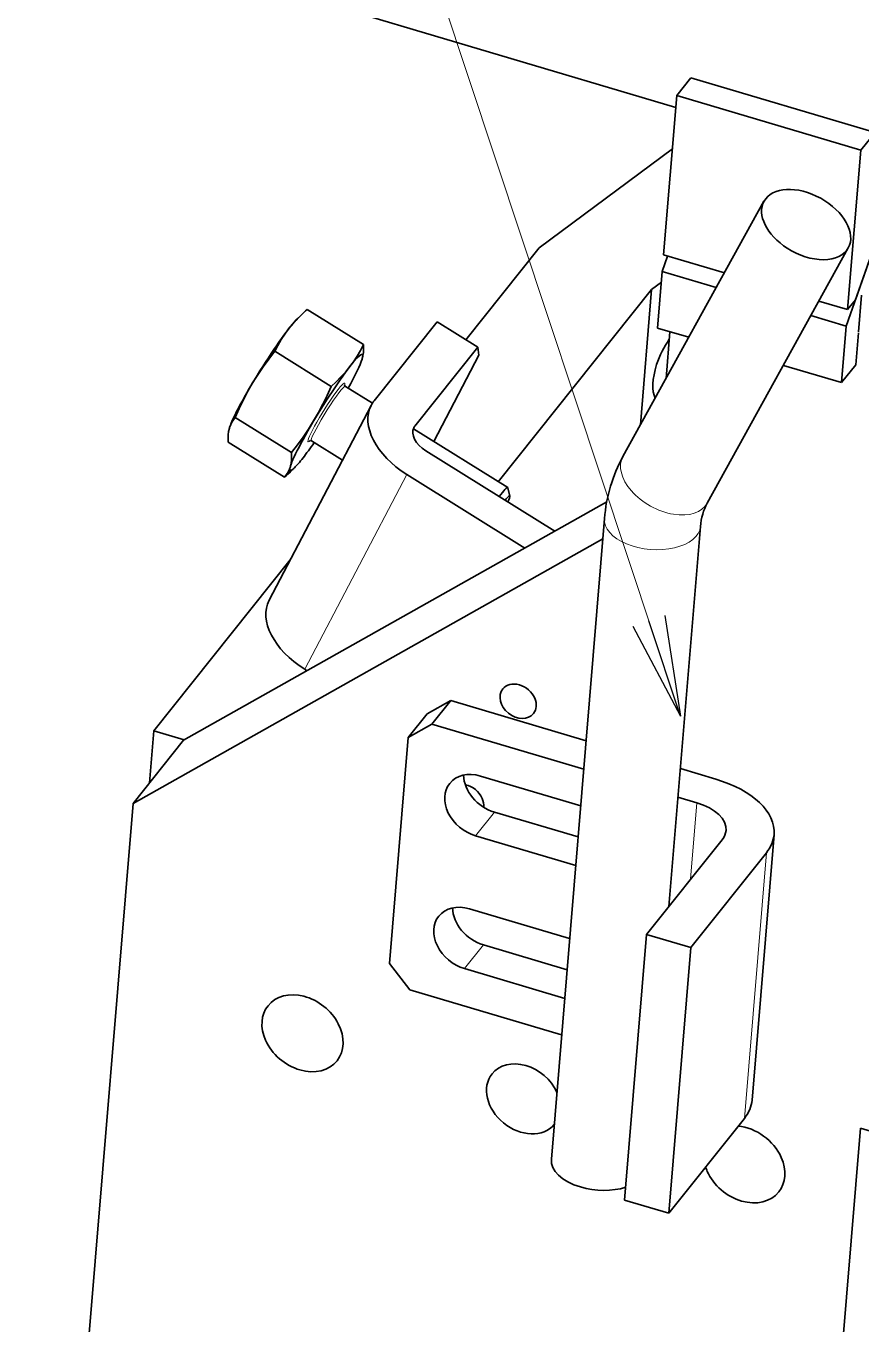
# Model space of a CAD drawing. Header units: millimetres. Extents: x -30157 to 38882, y -29543 to -7215.
# Drawn here: x -29791.62 to -29770.81, y -29397.9 to -29365.57 of the extents above; entities that cross this region are included whole.
import ezdxf

# ---------------------------------------------------------------- set-up
doc = ezdxf.new("R2010")
doc.units = ezdxf.units.MM
doc.header["$LTSCALE"] = 0.5
doc.layers.add('标注线', color=3, linetype='Continuous', lineweight=18)
doc.styles.add('DIM', font='romans.shx', dxfattribs={"width": 0.8, "bigfont": 'bigfont.shx'})
doc.dimstyles.new('DEH 1-1', dxfattribs={"dimtxt": 3.5, "dimasz": 2.5, "dimexe": 1, "dimexo": 0.625, "dimgap": 1.2, "dimtad": 1, "dimtoh": 1, "dimdsep": 46, "dimtxsty": 'DIM', "dimblk": 'OPEN', "dimcen": 0, "dimclrd": 8, "dimclre": 8, "dimclrt": 2, "dimazin": 2, "dimtfac": 0.5, "dimtmove": 0, "dimatfit": 3, "dimldrblk": 'OPEN', "dimfxl": 1, "dimtolj": 2, "dimlwd": 18, "dimlwe": 18, "dimarcsym": 0})

# ---------------------------------------------------------------- blocks, each defined once
blk = doc.blocks.new('_Open')
at = {"color": 0, "linetype": 'ByBlock', "lineweight": -2}
for p, q in [((-1, 0.167), (0, 0)), ((-1, -0.167), (0, 0)), ((0, 0), (-1, 0))]:
    blk.add_line(p, q, dxfattribs=at)

msp = doc.modelspace()

# ---------------------------------------------------------------- linework, layer by layer
at = {"color": 7, "lineweight": 35}
for p, q in [((-29798.777, -29360.664), (-29775.42, -29367.595)), ((-29770.457, -29368.22), (-29775.043, -29366.859)), ((-29770.81, -29368.663), (-29775.396, -29367.302)), ((-29775.506, -29368.63), (-29778.828, -29371.094)), ((-29773.224, -29369.935), (-29776.738, -29376.293)), ((-29771.123, -29371.096), (-29774.638, -29377.454)), ((-29779.846, -29376.92), (-29776.024, -29372.129)), ((-29785.557, -29379.872), (-29783.012, -29375.018)), ((-29787.692, -29383.362), (-29777.143, -29377.425)), ((-29777.199, -29377.84), (-29778.523, -29393.799)), ((-29774.807, -29378.039), (-29775.592, -29387.501)), ((-29788.947, -29384.936), (-29777.241, -29378.347)), ((-29788.427, -29383.125), (-29785.03, -29378.868)), ((-29782.09, -29383.294), (-29782.557, -29388.918)), ((-29790.607, -29404.951), (-29788.947, -29384.936)), ((-29773.522, -29392.326), (-29772.974, -29385.709)), ((-29776.697, -29394.815), (-29776.148, -29388.198)), ((-29775.596, -29395.141), (-29775.047, -29388.525)), ((-29772.056, -29407.914), (-29770.822, -29393.026))]:
    msp.add_line(p, q, dxfattribs=at)
at = {"color": 7, "lineweight": 35, "ltscale": 0.070779}
msp.add_line((-29775.043, -29366.859), (-29775.396, -29367.302), dxfattribs=at)
at = {"color": 7, "lineweight": 35, "ltscale": 0.49795}
for p, q in [((-29775.396, -29367.302), (-29775.725, -29371.272)), ((-29770.81, -29368.663), (-29771.139, -29372.633))]:
    msp.add_line(p, q, dxfattribs=at)
at = {"color": 7, "lineweight": 35, "ltscale": 0.07077}
msp.add_line((-29770.457, -29368.22), (-29770.81, -29368.663), dxfattribs=at)
at = {"color": 7, "lineweight": 35, "ltscale": 0.337797}
msp.add_line((-29770.282, -29370.495), (-29771.173, -29373.046), dxfattribs=at)
at = {"color": 7, "lineweight": 35, "ltscale": 0.250482}
msp.add_line((-29770.943, -29372.387), (-29770.282, -29370.495), dxfattribs=at)
at = {"color": 7, "lineweight": 35, "ltscale": 0.366223}
msp.add_line((-29780.655, -29373.384), (-29778.828, -29371.094), dxfattribs=at)
at = {"color": 7, "lineweight": 35, "ltscale": 0.050833}
msp.add_line((-29775.625, -29371.302), (-29775.759, -29371.686), dxfattribs=at)
at = {"color": 7, "lineweight": 35, "ltscale": 0.197414}
msp.add_line((-29774.211, -29371.721), (-29775.725, -29371.272), dxfattribs=at)
at = {"color": 7, "lineweight": 35, "ltscale": 0.176354}
msp.add_line((-29775.759, -29371.686), (-29775.876, -29373.092), dxfattribs=at)
at = {"color": 7, "lineweight": 35, "ltscale": 0.175648}
msp.add_line((-29774.412, -29372.085), (-29775.759, -29371.686), dxfattribs=at)
at = {"color": 7, "lineweight": 35, "ltscale": 0.03775}
msp.add_line((-29776.024, -29372.129), (-29775.781, -29371.949), dxfattribs=at)
at = {"color": 7, "lineweight": 35, "ltscale": 0.423782}
msp.add_line((-29776.304, -29375.507), (-29776.024, -29372.129), dxfattribs=at)
at = {"color": 7, "lineweight": 35, "ltscale": 0.039318}
msp.add_line((-29771.139, -29372.633), (-29770.943, -29372.387), dxfattribs=at)
at = {"color": 7, "lineweight": 35, "ltscale": 0.114117}
msp.add_line((-29770.793, -29372.273), (-29770.868, -29373.183), dxfattribs=at)
at = {"color": 7, "lineweight": 35, "ltscale": 0.206477}
for p, q in [((-29783.205, -29373.505), (-29784.606, -29372.632)), ((-29784.013, -29374.545), (-29785.415, -29373.671)), ((-29785.173, -29376.806), (-29786.575, -29375.932))]:
    msp.add_line(p, q, dxfattribs=at)
at = {"color": 7, "lineweight": 35, "ltscale": 0.093411}
msp.add_line((-29771.139, -29372.633), (-29771.855, -29372.42), dxfattribs=at)
at = {"color": 7, "lineweight": 35, "ltscale": 0.015194}
for p, q in [((-29784.855, -29372.864), (-29784.767, -29372.779)), ((-29784.925, -29376.574), (-29785.012, -29376.658))]:
    msp.add_line(p, q, dxfattribs=at)
at = {"color": 7, "lineweight": 35, "ltscale": 0.314563}
for p, q in [((-29781.369, -29372.939), (-29782.938, -29374.906)), ((-29781.925, -29375.538), (-29780.355, -29373.571))]:
    msp.add_line(p, q, dxfattribs=at)
at = {"color": 7, "lineweight": 35, "ltscale": 0.149347}
msp.add_line((-29781.369, -29372.939), (-29780.355, -29373.571), dxfattribs=at)
at = {"color": 7, "lineweight": 35, "ltscale": 0.115177}
msp.add_line((-29771.173, -29373.046), (-29772.056, -29372.784), dxfattribs=at)
at = {"color": 7, "lineweight": 35, "ltscale": 0.17636}
msp.add_line((-29771.173, -29373.046), (-29771.29, -29374.453), dxfattribs=at)
at = {"color": 7, "lineweight": 35, "ltscale": 0.101649}
msp.add_line((-29775.096, -29373.323), (-29775.876, -29373.092), dxfattribs=at)
at = {"color": 7, "lineweight": 35, "ltscale": 0.146283}
msp.add_line((-29775.664, -29374.349), (-29775.567, -29373.183), dxfattribs=at)
at = {"color": 7, "lineweight": 35, "ltscale": 0.09959}
msp.add_line((-29770.937, -29374.01), (-29770.871, -29373.216), dxfattribs=at)
at = {"color": 7, "lineweight": 35, "ltscale": 0.02545}
msp.add_line((-29780.326, -29373.772), (-29780.355, -29373.571), dxfattribs=at)
at = {"color": 7, "lineweight": 35, "ltscale": 0.000166034}
for p, q in [((-29783.24, -29373.87), (-29783.239, -29373.869)), ((-29786.54, -29375.567), (-29786.54, -29375.568))]:
    msp.add_line(p, q, dxfattribs=at)
at = {"color": 7, "lineweight": 35, "ltscale": 0.002769}
for p, q in [((-29783.239, -29373.869), (-29783.233, -29373.848)), ((-29786.547, -29375.589), (-29786.54, -29375.568))]:
    msp.add_line(p, q, dxfattribs=at)
at = {"color": 7, "lineweight": 35, "ltscale": 0.302985}
msp.add_line((-29780.326, -29373.772), (-29781.452, -29375.919), dxfattribs=at)
at = {"color": 7, "lineweight": 35, "ltscale": 0.189177}
msp.add_line((-29771.29, -29374.453), (-29772.741, -29374.022), dxfattribs=at)
at = {"color": 7, "lineweight": 35, "ltscale": 0.070775}
msp.add_line((-29771.29, -29374.453), (-29770.937, -29374.01), dxfattribs=at)
at = {"color": 7, "lineweight": 35, "ltscale": 0.099313}
msp.add_line((-29782.981, -29374.966), (-29783.655, -29374.545), dxfattribs=at)
at = {"color": 7, "lineweight": 35, "ltscale": 0.206482}
msp.add_line((-29784.997, -29376.195), (-29786.399, -29375.321), dxfattribs=at)
at = {"color": 7, "lineweight": 13, "ltscale": 0.011117}
msp.add_line((-29781.925, -29375.538), (-29781.966, -29375.617), dxfattribs=at)
at = {"color": 7, "lineweight": 35, "ltscale": 0.346316}
msp.add_line((-29779.611, -29377.067), (-29781.962, -29375.601), dxfattribs=at)
at = {"color": 7, "lineweight": 35, "ltscale": 0.113903}
msp.add_line((-29783.729, -29376.385), (-29784.502, -29375.903), dxfattribs=at)
at = {"color": 7, "lineweight": 35, "ltscale": 0.473596}
msp.add_line((-29781.653, -29376.149), (-29778.438, -29378.153), dxfattribs=at)
at = {"color": 7, "lineweight": 13}
for p, q in [((-29784.669, -29381.593), (-29782.124, -29376.739)), ((-29773.713, -29392.781), (-29773.164, -29386.164))]:
    msp.add_line(p, q, dxfattribs=at)
at = {"color": 7, "lineweight": 35, "ltscale": 0.43322}
msp.add_line((-29779.183, -29378.573), (-29782.124, -29376.739), dxfattribs=at)
at = {"color": 7, "lineweight": 35, "ltscale": 0.026883}
msp.add_line((-29779.559, -29377.283), (-29779.607, -29377.073), dxfattribs=at)
at = {"color": 7, "lineweight": 35, "ltscale": 0.008422}
msp.add_line((-29784.612, -29381.628), (-29784.669, -29381.593), dxfattribs=at)
at = {"color": 7, "lineweight": 35, "ltscale": 0.084847}
msp.add_line((-29781.62, -29382.704), (-29781.028, -29382.371), dxfattribs=at)
at = {"color": 7, "lineweight": 35, "ltscale": 0.094366}
msp.add_line((-29781.499, -29382.961), (-29781.028, -29382.371), dxfattribs=at)
at = {"color": 7, "lineweight": 35, "ltscale": 0.439453}
msp.add_line((-29777.658, -29383.371), (-29781.028, -29382.371), dxfattribs=at)
at = {"color": 7, "lineweight": 35, "ltscale": 0.094363}
msp.add_line((-29782.09, -29383.294), (-29781.62, -29382.704), dxfattribs=at)
at = {"color": 7, "lineweight": 35, "ltscale": 0.084846}
msp.add_line((-29782.09, -29383.294), (-29781.499, -29382.961), dxfattribs=at)
at = {"color": 7, "lineweight": 35, "ltscale": 0.493137}
msp.add_line((-29777.717, -29384.083), (-29781.499, -29382.961), dxfattribs=at)
at = {"color": 7, "lineweight": 35, "ltscale": 0.251649}
msp.add_line((-29787.692, -29383.362), (-29788.947, -29384.936), dxfattribs=at)
at = {"color": 7, "lineweight": 35, "ltscale": 0.162096}
msp.add_line((-29788.427, -29383.125), (-29788.534, -29384.418), dxfattribs=at)
at = {"color": 7, "lineweight": 35, "ltscale": 0.098656}
msp.add_line((-29787.67, -29383.35), (-29788.427, -29383.125), dxfattribs=at)
at = {"color": 7, "lineweight": 35, "ltscale": 0.325702}
for p, q in [((-29777.792, -29384.993), (-29780.29, -29384.252)), ((-29778.067, -29388.301), (-29780.565, -29387.56))]:
    msp.add_line(p, q, dxfattribs=at)
at = {"color": 7, "lineweight": 35, "ltscale": 0.115197}
msp.add_line((-29774.424, -29384.331), (-29775.307, -29384.068), dxfattribs=at)
at = {"color": 7, "lineweight": 35, "ltscale": 0.061514}
msp.add_line((-29774.895, -29384.921), (-29775.367, -29384.781), dxfattribs=at)
at = {"color": 7, "lineweight": 13, "ltscale": 0.238848}
msp.add_line((-29775.053, -29386.825), (-29774.895, -29384.921), dxfattribs=at)
at = {"color": 7, "lineweight": 13, "ltscale": 0.094368}
for p, q in [((-29780.414, -29385.741), (-29779.943, -29385.15)), ((-29780.688, -29389.049), (-29780.217, -29388.459))]:
    msp.add_line(p, q, dxfattribs=at)
at = {"color": 7, "lineweight": 35, "ltscale": 0.272018}
for p, q in [((-29779.943, -29385.15), (-29777.857, -29385.769)), ((-29780.217, -29388.459), (-29778.131, -29389.078))]:
    msp.add_line(p, q, dxfattribs=at)
at = {"color": 7, "lineweight": 35, "ltscale": 0.325701}
for p, q in [((-29780.414, -29385.741), (-29777.916, -29386.482)), ((-29780.688, -29389.049), (-29778.19, -29389.79))]:
    msp.add_line(p, q, dxfattribs=at)
at = {"color": 7, "lineweight": 35, "ltscale": 0.377476}
msp.add_line((-29776.148, -29388.198), (-29774.265, -29385.837), dxfattribs=at)
at = {"color": 7, "lineweight": 35, "ltscale": 0.377472}
for p, q in [((-29775.047, -29388.525), (-29773.164, -29386.164)), ((-29775.596, -29395.141), (-29773.713, -29392.781))]:
    msp.add_line(p, q, dxfattribs=at)
at = {"color": 7, "lineweight": 35, "ltscale": 0.143522}
for p, q in [((-29775.047, -29388.525), (-29776.148, -29388.198)), ((-29775.596, -29395.141), (-29776.697, -29394.815))]:
    msp.add_line(p, q, dxfattribs=at)
at = {"color": 7, "lineweight": 35, "ltscale": 0.104159}
msp.add_line((-29782.557, -29388.918), (-29782.048, -29389.578), dxfattribs=at)
at = {"color": 7, "lineweight": 35, "ltscale": 0.493136}
msp.add_line((-29778.266, -29390.7), (-29782.048, -29389.578), dxfattribs=at)
at = {"color": 7, "lineweight": 35, "ltscale": 0.076004}
msp.add_line((-29770.239, -29393.199), (-29770.822, -29393.026), dxfattribs=at)
at = {"color": 7, "lineweight": 35}
for points in [[(-29785.415, -29373.671), (-29785.338, -29373.524), (-29785.255, -29373.382), (-29785.167, -29373.246), (-29785.07, -29373.114)], [(-29785.967, -29374.459), (-29785.84, -29374.257), (-29785.707, -29374.059), (-29785.565, -29373.864), (-29785.415, -29373.671)], [(-29783.205, -29373.505), (-29783.282, -29373.653), (-29783.364, -29373.795), (-29783.453, -29373.931), (-29783.549, -29374.062)], [(-29783.233, -29373.848), (-29783.206, -29373.698), (-29783.205, -29373.505)], [(-29783.549, -29374.062), (-29783.654, -29374.189), (-29783.766, -29374.311), (-29783.885, -29374.429), (-29784.013, -29374.545)], [(-29786.399, -29375.321), (-29786.3, -29375.096), (-29786.196, -29374.878), (-29786.085, -29374.666), (-29785.967, -29374.459)], [(-29784.013, -29374.545), (-29784.112, -29374.77), (-29784.217, -29374.988), (-29784.327, -29375.2), (-29784.446, -29375.407)], [(-29786.575, -29375.932), (-29786.575, -29375.751), (-29786.565, -29375.668), (-29786.547, -29375.589)], [(-29786.54, -29375.568), (-29786.482, -29375.438), (-29786.399, -29375.321)], [(-29784.446, -29375.407), (-29784.572, -29375.609), (-29784.706, -29375.807), (-29784.848, -29376.002), (-29784.997, -29376.195)], [(-29784.997, -29376.195), (-29784.998, -29376.376), (-29785.008, -29376.459), (-29785.026, -29376.538)], [(-29785.026, -29376.538), (-29785.052, -29376.611), (-29785.085, -29376.68), (-29785.126, -29376.744), (-29785.173, -29376.806)]]:
    msp.add_lwpolyline(points, dxfattribs=at)
for centre, radius, start, end in [((-29781.743, -29375.915), 4.357, 131.0836, 133.9547), ((-29782.571, -29375.072), 3.175, 133.7777, 141.9359), ((-29783.632, -29374.504), 0.0474, 185.0884, 239.7635), ((-29784.528, -29375.943), 0.0474, 56.355, 111.057), ((-29788.033, -29373.526), 4.352, 311.0835, 313.9592), ((-29773.613, -29393.644), 1.121, 198.0513, 203.9461)]:
    msp.add_arc(centre, radius, start, end, dxfattribs=at)
for centre, major_axis, ratio, start_param, end_param in [((-29772.173, -29370.515), (-1.05, 0.581), 0.623696, 3.141569, 6.283161), ((-29772.173, -29370.515), (-1.05, 0.581), 0.623696, 6.283161, 7.748338), ((-29772.173, -29370.515), (-1.05, 0.581), 0.623696, 1.465153, 3.141569), ((-29785.65, -29374.245), (-0.899, -1.443), 0.093235, 3.498624, 5.926153), ((-29775.359, -29373.964), (0.452, 1.003), 0.444859, 1.152029, 1.807614), ((-29784.129, -29375.193), (0.899, 1.443), 0.093235, 5.926153, 9.631668), ((-29784.129, -29375.193), (0.899, 1.443), 0.093235, 5.202346, 5.926153), ((-29775.359, -29373.964), (0.452, 1.003), 0.444859, 1.807614, 2.796295), ((-29781.418, -29375.854), (-1.594, 0.836), 0.622171, 6.163809, 6.28312), ((-29781.418, -29375.854), (-1.594, 0.836), 0.622171, 6.28312, 7.734606), ((-29781.418, -29375.854), (-0.531, 0.279), 0.622171, 6.28312, 7.734606), ((-29781.418, -29375.854), (-0.531, 0.279), 0.622171, 6.163809, 6.28312), ((-29784.129, -29375.193), (0.899, 1.443), 0.093235, 3.872082, 4.222433), ((-29784.129, -29375.193), (0.899, 1.443), 0.093235, 3.348483, 3.498624), ((-29784.129, -29375.193), (0.899, 1.443), 0.093235, 3.498624, 3.872082), ((-29772.359, -29378.959), (4.096, -3.102), 0.840122, 3.262168, 3.6314), ((-29780.034, -29377.745), (0.423, 0.679), 0.093235, 6.283172, 7.181352), ((-29780.034, -29377.745), (0.423, 0.679), 0.093235, 6.189403, 6.283172), ((-29779.905, -29377.826), (0.342, 0.549), 0.093235, 0.20689, 0.690614), ((-29779.905, -29377.826), (0.342, 0.549), 0.093235, 5.592571, 6.189403), ((-29779.905, -29377.826), (0.342, 0.549), 0.093235, 6.189403, 6.490075), ((-29772.399, -29379.156), (2.06, -1.947), 0.647066, 3.306742, 3.618984), ((-29783.962, -29380.707), (1.594, -0.836), 0.622171, 3.141528, 4.593013), ((-29779.35, -29382.389), (0.384, -0.307), 0.777309, 3.141601, 6.283193), ((-29779.35, -29382.389), (0.384, -0.307), 0.777309, 0.980459, 3.141601), ((-29779.35, -29382.389), (0.384, -0.307), 0.777309, 0.000008, 0.980459), ((-29780.352, -29384.996), (-0.704, 0.561), 0.777309, 5.192848, 6.283152), ((-29779.881, -29384.406), (-0.704, 0.561), 0.777309, 0.569926, 2.051255), ((-29775.366, -29385.511), (2.392, -0.198), 0.557892, 6.283184, 7.496024), ((-29780.352, -29384.996), (-0.704, 0.561), 0.777309, 6.283152, 8.334441), ((-29780.659, -29384.885), (0.384, -0.307), 0.777309, 0.980459, 2.14264), ((-29780.659, -29384.885), (0.384, -0.307), 0.777309, 0.452002, 0.980459), ((-29775.366, -29385.511), (-1.196, 0.099), 0.557892, 3.141591, 4.354432), ((-29775.366, -29385.511), (-1.196, 0.099), 0.557892, 2.783635, 3.141591), ((-29775.366, -29385.511), (2.392, -0.198), 0.557892, 5.925228, 6.283184), ((-29780.626, -29388.304), (-0.704, 0.561), 0.777309, 5.192848, 6.283152), ((-29780.156, -29387.714), (-0.704, 0.561), 0.777309, 0.569926, 2.051255), ((-29780.626, -29388.304), (-0.704, 0.561), 0.777309, 6.283152, 8.334441), ((-29784.723, -29390.659), (0.86, -0.686), 0.777309, 0.000008, 3.141601), ((-29784.723, -29390.659), (0.86, -0.686), 0.777309, 3.141601, 4.122052), ((-29784.723, -29390.659), (0.86, -0.686), 0.777309, 4.122052, 6.283193), ((-29779.219, -29392.293), (0.782, -0.624), 0.777309, 0.987, 3.141601), ((-29779.219, -29392.293), (0.782, -0.624), 0.777309, 3.141601, 6.257086), ((-29775.914, -29392.127), (2.392, -0.198), 0.557892, 5.925228, 6.283184), ((-29773.716, -29393.926), (0.86, -0.686), 0.777309, 0.980459, 2.27445), ((-29777.327, -29393.898), (-1.196, 0.099), 0.557892, 6.283066, 7.496024), ((-29773.716, -29393.926), (-0.86, 0.686), 0.777309, 3.141601, 4.122052), ((-29773.716, -29393.926), (-0.86, 0.686), 0.777309, 0.980459, 3.141601), ((-29777.327, -29393.898), (-1.196, 0.099), 0.557892, 1.212839, 2.19734)]:
    msp.add_ellipse(centre, major_axis=major_axis, ratio=ratio, start_param=start_param, end_param=end_param, dxfattribs=at)
at = {"color": 7, "lineweight": 13}
for centre, major_axis, ratio, start_param, end_param in [((-29784.129, -29375.193), (-0.455, -0.73), 0.093235, 2.807112, 6.490075), ((-29784.079, -29375.224), (-0.423, -0.679), 0.093235, 3.348483, 6.283128), ((-29784.079, -29375.224), (0.423, 0.679), 0.093235, 6.283128, 6.490075), ((-29784.129, -29375.193), (-0.455, -0.73), 0.093235, 0.20689, 0.334728), ((-29775.688, -29376.874), (-1.05, 0.581), 0.623696, 6.283161, 9.424754), ((-29776.003, -29377.94), (-1.196, 0.099), 0.557892, 6.283066, 9.424659)]:
    msp.add_ellipse(centre, major_axis=major_axis, ratio=ratio, start_param=start_param, end_param=end_param, dxfattribs=at)

# ---------------------------------------------------------------- leaders
at = {"layer": '标注线'}
msp.add_leader([(-29775.307, -29382.761), (-29794.104, -29326.122), (-29830.08, -29326.122)], dimstyle='DEH 1-1', override={"dimgap": 1.2, "dimtad": 1}, dxfattribs=at)

doc.saveas('drawing.dxf')
